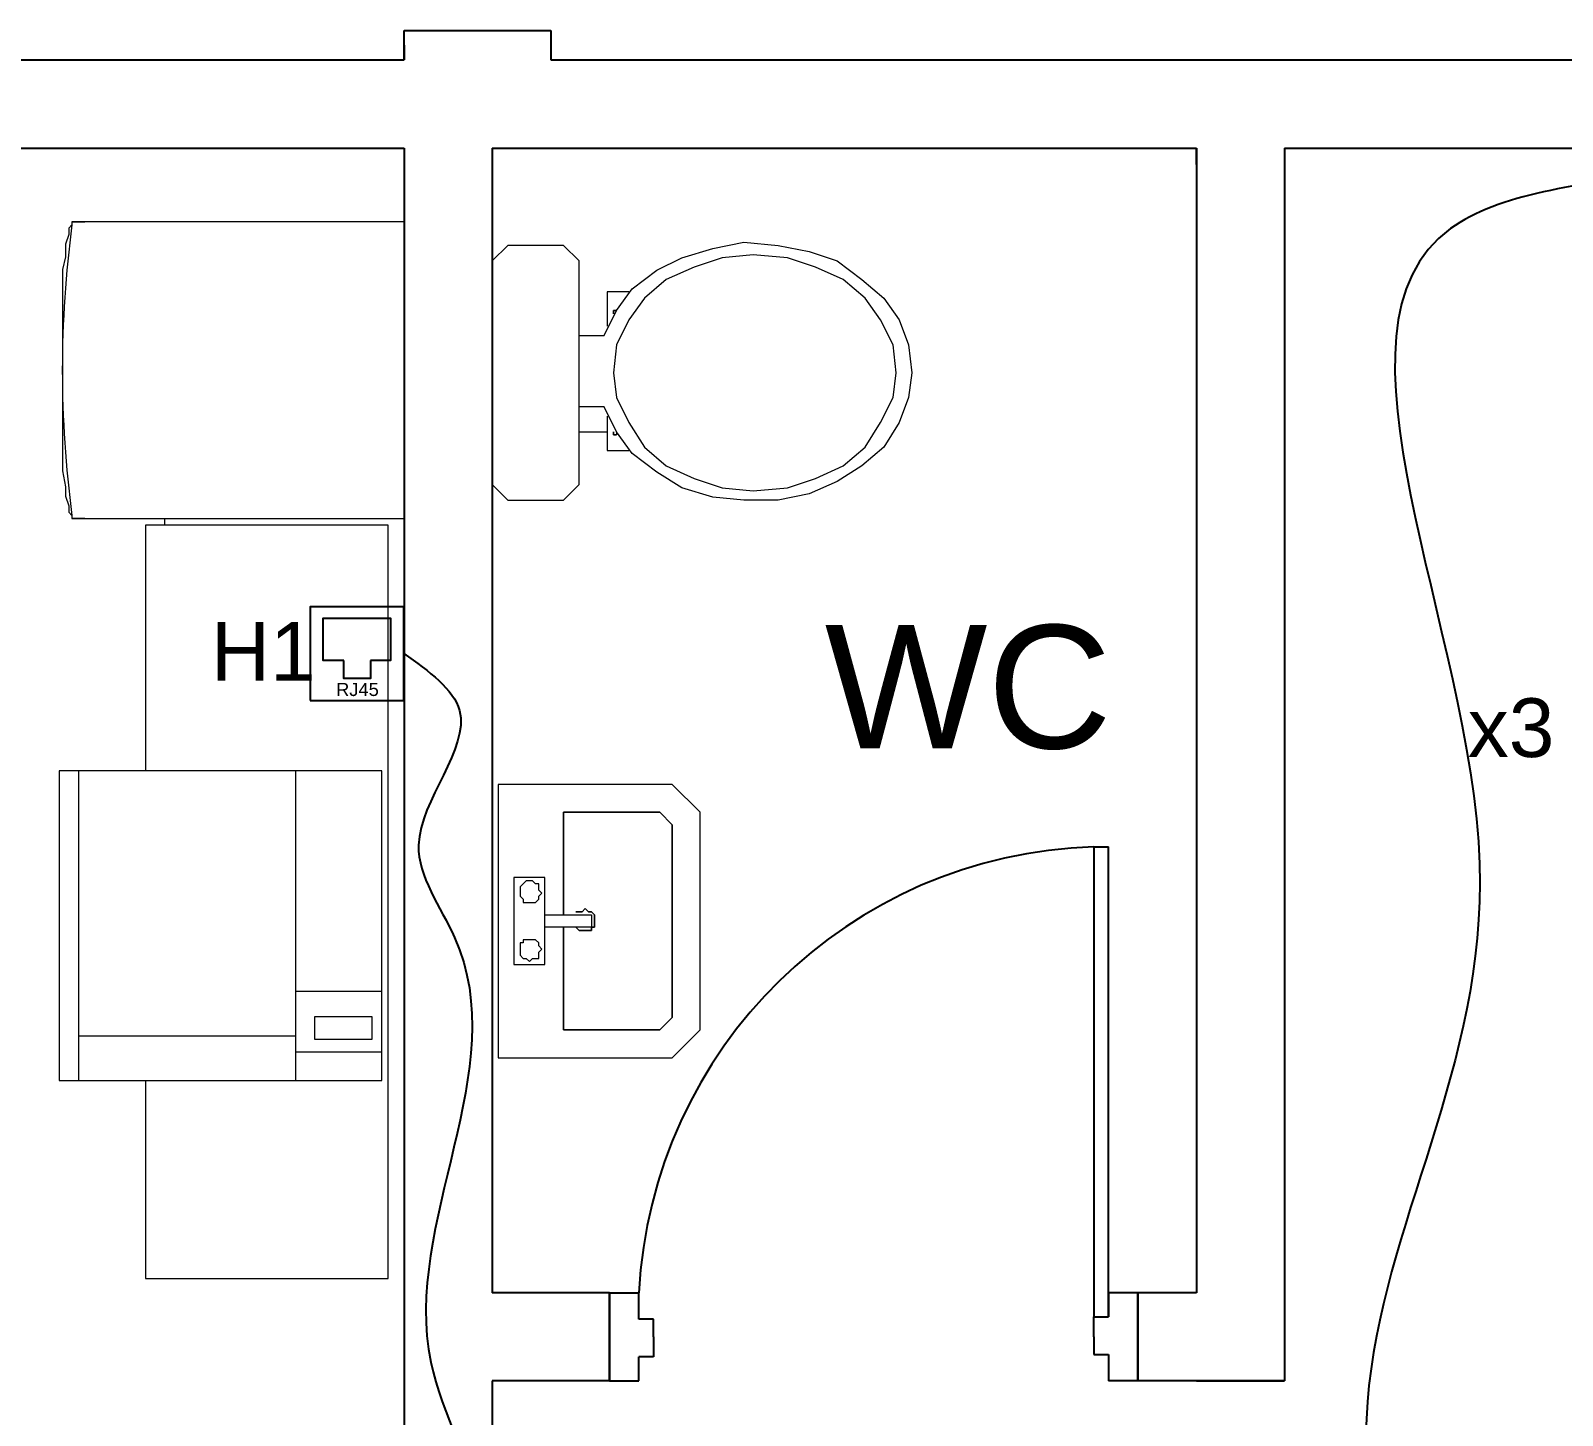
# Model space of a CAD drawing. Header units: metres. Extents: x 131 to 1703, y 190 to 2058.
# Drawn here: x 1496.619 to 1499.228, y 2002.184 to 2004.543 of the extents above; entities that cross this region are included whole.
import ezdxf

# ---------------------------------------------------------------- set-up
doc = ezdxf.new("R2010")
doc.units = ezdxf.units.M
for name, color, linetype in [('Cables RJ45', 7, 'Continuous'), ('Mobilier', 7, 'Continuous'), ('Murs', 7, 'Continuous'), ('Noms Locaux', 7, 'Continuous'), ('Portes', 7, 'Continuous'), ('Prise RJ45', 7, 'Continuous')]:
    doc.layers.add(name, color=color, linetype=linetype)
doc.styles.get("Standard").update_dxf_attribs({"font": 'arial.ttf'})

# ---------------------------------------------------------------- blocks, each defined once
blk = doc.blocks.new('imprimante + chaise - 2')
at = {"layer": 'Mobilier', "lineweight": 9}
for points in [[(1455.56716, 1987.89683), (1455.56716, 1988.05183), (1455.39383, 1988.05183), (1455.39383, 1988.05016), (1455.39217, 1988.04849), (1455.39217, 1988.04516), (1455.3905, 1988.04016), (1455.3905, 1988.03349), (1455.38883, 1988.02683), (1455.38883, 1988.01849), (1455.38883, 1988.01016), (1455.38883, 1988.00016), (1455.38883, 1987.99016), (1455.38883, 1987.98016), (1455.38883, 1987.9685), (1455.38883, 1987.9585), (1455.38883, 1987.9485), (1455.38883, 1987.9385), (1455.38883, 1987.93016), (1455.38883, 1987.92183), (1455.3905, 1987.9135), (1455.3905, 1987.9085), (1455.39217, 1987.9035), (1455.39217, 1987.90016), (1455.39383, 1987.8985), (1455.39383, 1987.89683)], [(1455.55549, 1987.60351), (1455.55549, 1987.76517), (1455.38717, 1987.76517), (1455.38717, 1987.60351)], [(1455.55049, 1987.62518), (1455.55049, 1987.63684), (1455.5205, 1987.63684), (1455.5205, 1987.62518)]]:
    blk.add_lwpolyline(points, close=True, dxfattribs=at)
for points in [[(1455.39383, 1988.05183), (1455.4005, 1988.05183)], [(1455.4005, 1987.89683), (1455.39383, 1987.89683)], [(1455.43217, 1987.60351), (1455.43217, 1987.50018), (1455.55883, 1987.50018), (1455.55883, 1987.8935), (1455.43217, 1987.8935), (1455.43217, 1987.76517)], [(1455.39717, 1987.76517), (1455.39717, 1987.60351)], [(1455.5105, 1987.76517), (1455.5105, 1987.60351)], [(1455.5105, 1987.65018), (1455.55549, 1987.65018)], [(1455.39717, 1987.62684), (1455.5105, 1987.62684)], [(1455.5105, 1987.61851), (1455.55549, 1987.61851)]]:
    blk.add_lwpolyline(points, dxfattribs=at)
at = {"layer": 'Mobilier', "color": 8, "lineweight": 9, "true_color": 0x787878}
blk.add_lwpolyline([(1455.44217, 1987.89683), (1455.44217, 1987.8935)], dxfattribs=at)
at = {"layer": 'Mobilier', "lineweight": 9}
blk.add_arc((1455.96298, 1987.97433), 0.57417, 172.41085, 187.58915, dxfattribs=at)
blk = doc.blocks.new('Bidet')
at = {"layer": 'Mobilier', "lineweight": 9}
for points in [[(2.9611, 9.83952), (2.9311, 9.83952), (2.92276, 9.83119), (2.92276, 9.71119), (2.9311, 9.70286), (2.9611, 9.70286), (2.96943, 9.71119), (2.96943, 9.83119)], [(3.13942, 9.77119), (3.13776, 9.78619), (3.13109, 9.79952), (3.12276, 9.81119), (3.11109, 9.82119), (3.09609, 9.82785), (3.08109, 9.83285), (3.06276, 9.83452), (3.04609, 9.83285), (3.03109, 9.82785), (3.01609, 9.82119), (3.00443, 9.81119), (2.99609, 9.79952), (2.98943, 9.78619), (2.98776, 9.77119), (2.98943, 9.75786), (2.99609, 9.74452), (3.00443, 9.73119), (3.01609, 9.72119), (3.03109, 9.71453), (3.04609, 9.70953), (3.06276, 9.70786), (3.08109, 9.70953), (3.09609, 9.71453), (3.11109, 9.72119), (3.12276, 9.73119), (3.13109, 9.74452), (3.13776, 9.75786)], [(2.98776, 9.80452), (2.98943, 9.80452), (2.98776, 9.80452), (2.98776, 9.80285)]]:
    blk.add_lwpolyline(points, close=True, dxfattribs=at)
for points in [[(2.96943, 9.79119), (2.98276, 9.79119), (2.98943, 9.80452), (2.99776, 9.81619), (3.01109, 9.82619), (3.02443, 9.83285), (3.04109, 9.83785), (3.05776, 9.84119), (3.07609, 9.83952), (3.09276, 9.83619), (3.10776, 9.83119), (3.12109, 9.82119), (3.13276, 9.81119), (3.14109, 9.79952), (3.14609, 9.78619), (3.14776, 9.77119), (3.14609, 9.75786), (3.14109, 9.74452), (3.13276, 9.73119), (3.12109, 9.72119), (3.10776, 9.71286), (3.09276, 9.70619), (3.07609, 9.70286), (3.05776, 9.70286), (3.04109, 9.70453), (3.02443, 9.70953), (3.01109, 9.71786), (2.99776, 9.72786), (2.98943, 9.73952), (2.98276, 9.75286), (2.96943, 9.75286)], [(2.99609, 9.81452), (2.98443, 9.81452), (2.98443, 9.79619)], [(2.98943, 9.80452), (2.98943, 9.80452)], [(2.98443, 9.74786), (2.98443, 9.72952), (2.99609, 9.72952)], [(2.98943, 9.73952), (2.98943, 9.73786), (2.98776, 9.73786), (2.98776, 9.73952), (2.98776, 9.73786), (2.98943, 9.73786)]]:
    blk.add_lwpolyline(points, dxfattribs=at)
at = {"layer": 'Mobilier', "color": 252, "lineweight": 9, "true_color": 0x858585}
blk.add_lwpolyline([(2.96943, 9.73952), (2.98443, 9.73952)], dxfattribs=at)
blk = doc.blocks.new('Lave-main')
at = {"layer": 'Mobilier', "lineweight": 9}
for points in [[(3.01609, 9.44954), (3.03109, 9.46454), (3.03109, 9.5812), (3.01609, 9.5962), (2.92276, 9.5962), (2.92276, 9.44954)], [(3.01609, 9.57453), (3.00943, 9.5812), (2.95776, 9.5812), (2.95776, 9.5262), (2.95776, 9.5812), (3.00943, 9.5812), (3.01609, 9.57453), (3.01609, 9.4712), (3.00943, 9.46454), (2.95776, 9.46454), (2.95776, 9.51953), (2.95776, 9.46454), (3.00943, 9.46454), (3.01609, 9.4712)], [(2.94776, 9.49953), (2.94776, 9.5462), (2.9311, 9.5462), (2.9311, 9.49953)], [(2.93943, 9.53287), (2.9411, 9.53287), (2.94276, 9.53287), (2.94443, 9.53453), (2.94443, 9.5362), (2.9461, 9.53787), (2.94443, 9.53953), (2.94443, 9.5412), (2.94443, 9.54287), (2.94276, 9.54287), (2.9411, 9.54453), (2.93943, 9.54453), (2.93776, 9.54453), (2.9361, 9.54287), (2.93443, 9.5412), (2.93443, 9.53953), (2.93443, 9.53787), (2.93443, 9.5362), (2.9361, 9.53453), (2.9361, 9.53287), (2.93776, 9.53287)], [(2.96943, 9.52953), (2.9711, 9.52787), (2.97276, 9.52787), (2.97443, 9.5262), (2.97443, 9.52453), (2.97443, 9.52287), (2.97443, 9.5212), (2.97443, 9.51953), (2.97276, 9.51953), (2.97276, 9.51787), (2.9711, 9.51787), (2.96943, 9.51787), (2.96776, 9.51787), (2.9661, 9.51787), (2.96443, 9.51953), (2.9661, 9.51787), (2.96776, 9.51787), (2.96943, 9.51787), (2.9711, 9.51787), (2.97276, 9.51787), (2.97276, 9.51953), (2.97443, 9.51953), (2.97443, 9.5212), (2.97443, 9.52287), (2.97443, 9.52453), (2.97443, 9.5262), (2.97276, 9.52787), (2.9711, 9.52787), (2.96943, 9.52953), (2.96776, 9.52787), (2.9661, 9.52787), (2.96443, 9.52787), (2.9661, 9.52787), (2.96776, 9.52787)], [(2.94776, 9.5262), (2.97276, 9.5262), (2.97276, 9.51953), (2.94776, 9.51953)], [(2.93943, 9.5012), (2.9411, 9.50287), (2.94276, 9.50287), (2.94443, 9.50287), (2.94443, 9.50453), (2.94443, 9.5062), (2.9461, 9.50787), (2.94443, 9.50953), (2.94443, 9.5112), (2.94276, 9.51287), (2.9411, 9.51287), (2.93943, 9.51287), (2.93776, 9.51287), (2.9361, 9.51287), (2.9361, 9.5112), (2.93443, 9.5112), (2.93443, 9.50953), (2.93443, 9.50787), (2.93443, 9.5062), (2.93443, 9.50453), (2.9361, 9.50287), (2.93776, 9.50287)]]:
    blk.add_lwpolyline(points, close=True, dxfattribs=at)
blk = doc.blocks.new('Cadre de porte')
at = {"layer": 'Portes'}
for p, q in [((1475.4108, 2002.3926), (1475.4608, 2002.3926)), ((1475.4108, 2002.3926), (1475.4108, 2002.2426)), ((1475.4608, 2002.3476), (1475.4608, 2002.3926)), ((1475.4858, 2002.3476), (1475.4608, 2002.3476)), ((1475.4858, 2002.3176), (1475.4858, 2002.3476)), ((1475.4858, 2002.3176), (1475.4858, 2002.2835)), ((1475.4608, 2002.2426), (1475.4608, 2002.2835)), ((1475.4608, 2002.2426), (1475.4608, 2002.2835)), ((1475.4858, 2002.2835), (1475.4608, 2002.2835)), ((1475.4108, 2002.2426), (1475.4608, 2002.2426))]:
    blk.add_line(p, q, dxfattribs=at)
blk = doc.blocks.new('Battant de porte')
at = {"layer": 'Portes'}
for p, q in [((1476.0711, 2003.4622), (1476.0962, 2003.4622)), ((1476.0711, 2003.4615), (1476.0711, 2003.4622)), ((1476.0711, 2003.4615), (1476.0711, 2002.6615)), ((1476.0962, 2003.4615), (1476.0962, 2003.4622)), ((1476.0962, 2002.6615), (1476.0962, 2003.4615)), ((1476.0711, 2002.6615), (1476.0962, 2002.6615))]:
    blk.add_line(p, q, dxfattribs=at)
blk.add_arc((1476.0962, 2002.6615), 0.801, 91.7926, 177.0715, dxfattribs=at)
blk = doc.blocks.new('PORT RJ45')
at = {"layer": 'Prise RJ45', "color": 30}
blk.add_line((130665.095, 190438.98), (130665.095, 190438.98), dxfattribs=at)
blk.add_lwpolyline([(130665.095, 190435.269), (130670.095, 190435.269), (130670.095, 190440.269), (130665.095, 190440.269)], close=True, dxfattribs=at)
for points in [[(130666.888, 190437.401), (130665.788, 190437.401), (130665.788, 190439.665), (130669.387, 190439.665), (130669.387, 190437.401), (130668.304, 190437.401)], [(130668.304, 190437.401), (130668.304, 190436.436), (130666.888, 190436.436), (130666.888, 190437.401)]]:
    blk.add_lwpolyline(points, dxfattribs=at)
blk.add_text('RJ45', height=0.7, dxfattribs=at).set_placement((130666.474, 190435.504))

msp = doc.modelspace()

# ---------------------------------------------------------------- linework, layer by layer
at = {"layer": 'Cables RJ45', "color": 30}
for points in [[(1499.3989, 2004.3001), (1499.0378, 2004.2055), (1499.087, 2003.1234), (1498.8961, 2002.2066), (1499.0377, 2000.9398), (1498.8756, 1999.9614), (1498.9261, 1999.682), (1498.9132, 1999.682)], [(1497.2548, 2003.4813), (1497.3496, 2003.3843), (1497.2798, 2003.1553), (1497.3411, 2002.998), (1497.3007, 2002.2744), (1497.3796, 2002.0101), (1497.3123, 2001.7354), (1497.3123, 2001.1043), (1497.3465, 1999.9193), (1497.2357, 1999.8579), (1497.2131, 1999.6143), (1497.1909, 1999.6143)]]:
    msp.add_spline(points, degree=3, dxfattribs=at)
at = {"layer": 'Murs'}
for p, q in [((1497.255, 2004.4926), (1497.255, 2004.5426)), ((1497.255, 2004.5426), (1497.505, 2004.5426)), ((1497.505, 2004.5426), (1497.505, 2004.4926)), ((1497.255, 2004.5176), (1497.255, 2004.4926)), ((1494.505, 2004.4926), (1497.255, 2004.4926)), ((1497.505, 2004.4926), (1500.155, 2004.4926)), ((1494.505, 2004.3426), (1497.255, 2004.3426)), ((1497.255, 2004.3426), (1497.255, 2000.3426)), ((1497.405, 2004.3426), (1497.405, 2002.3926)), ((1497.405, 2004.3426), (1498.605, 2004.3426)), ((1498.605, 2004.3426), (1498.605, 2004.3148)), ((1498.605, 2004.3148), (1498.605, 2004.3426)), ((1498.605, 2004.3426), (1498.605, 2002.3926)), ((1498.755, 2004.3426), (1498.755, 2002.2426)), ((1498.755, 2004.3426), (1503.355, 2004.3426)), ((1498.605, 2004.3148), (1498.605, 2002.4303)), ((1497.605, 2002.3926), (1497.405, 2002.3926)), ((1497.605, 2002.2426), (1497.605, 2002.3926)), ((1498.605, 2002.3926), (1498.505, 2002.3926)), ((1498.505, 2002.3926), (1498.505, 2002.2426)), ((1498.605, 2002.3926), (1498.505, 2002.3926)), ((1497.605, 2002.3129), (1497.605, 2002.2426)), ((1497.605, 2002.2426), (1497.405, 2002.2426)), ((1497.405, 2002.2426), (1497.405, 2000.3426)), ((1498.755, 2002.2426), (1498.505, 2002.2426)), ((1498.605, 2002.2426), (1498.755, 2002.2426))]:
    msp.add_line(p, q, dxfattribs=at)

# ---------------------------------------------------------------- block references
for name, p, xscale, yscale, zscale in [('imprimante + chaise - 2', (-3253.2163, -4484.1013), 3.263656586859364, 3.263656586859364, 3.263656586859364), ('Bidet', (1488.1224, 1972.9262), 3.17603254805694, 3.17603254805694, 3.17603254805694), ('PORT RJ45', (-2668.5107, -4067.6789), 0.03188002179658256, 0.03188002179658256, 0.03188002179658256), ('Lave-main', (1488.1328, 1972.7808), 3.17603254805694, 3.17603254805694, 3.17603254805694)]:
    msp.add_blockref(name, p, dxfattribs=dict(xscale=xscale, yscale=yscale, zscale=zscale))
at = {"layer": 'Portes'}
for name, p in [('Battant de porte', (22.3589, -0.3098)), ('Cadre de porte', (22.1943, 0))]:
    msp.add_blockref(name, p, dxfattribs=at)
at = {"layer": 'Portes', "rotation": 180}
msp.add_blockref('Cadre de porte', (2973.9158, 4004.6352), dxfattribs=at)

# ---------------------------------------------------------------- texts
at = {"layer": 'Cables RJ45', "color": 30}
msp.add_text('x3', height=0.1, dxfattribs=at).set_placement((1499.067, 2003.3052))
at = {"layer": 'Noms Locaux'}
msp.add_text('WC', height=0.21, dxfattribs=at).set_placement((1497.9718, 2003.3199))
at = {"layer": 'Prise RJ45', "color": 30}
msp.add_text('H1', height=0.1, dxfattribs=at).set_placement((1496.9261, 2003.435))

doc.saveas('drawing.dxf')
